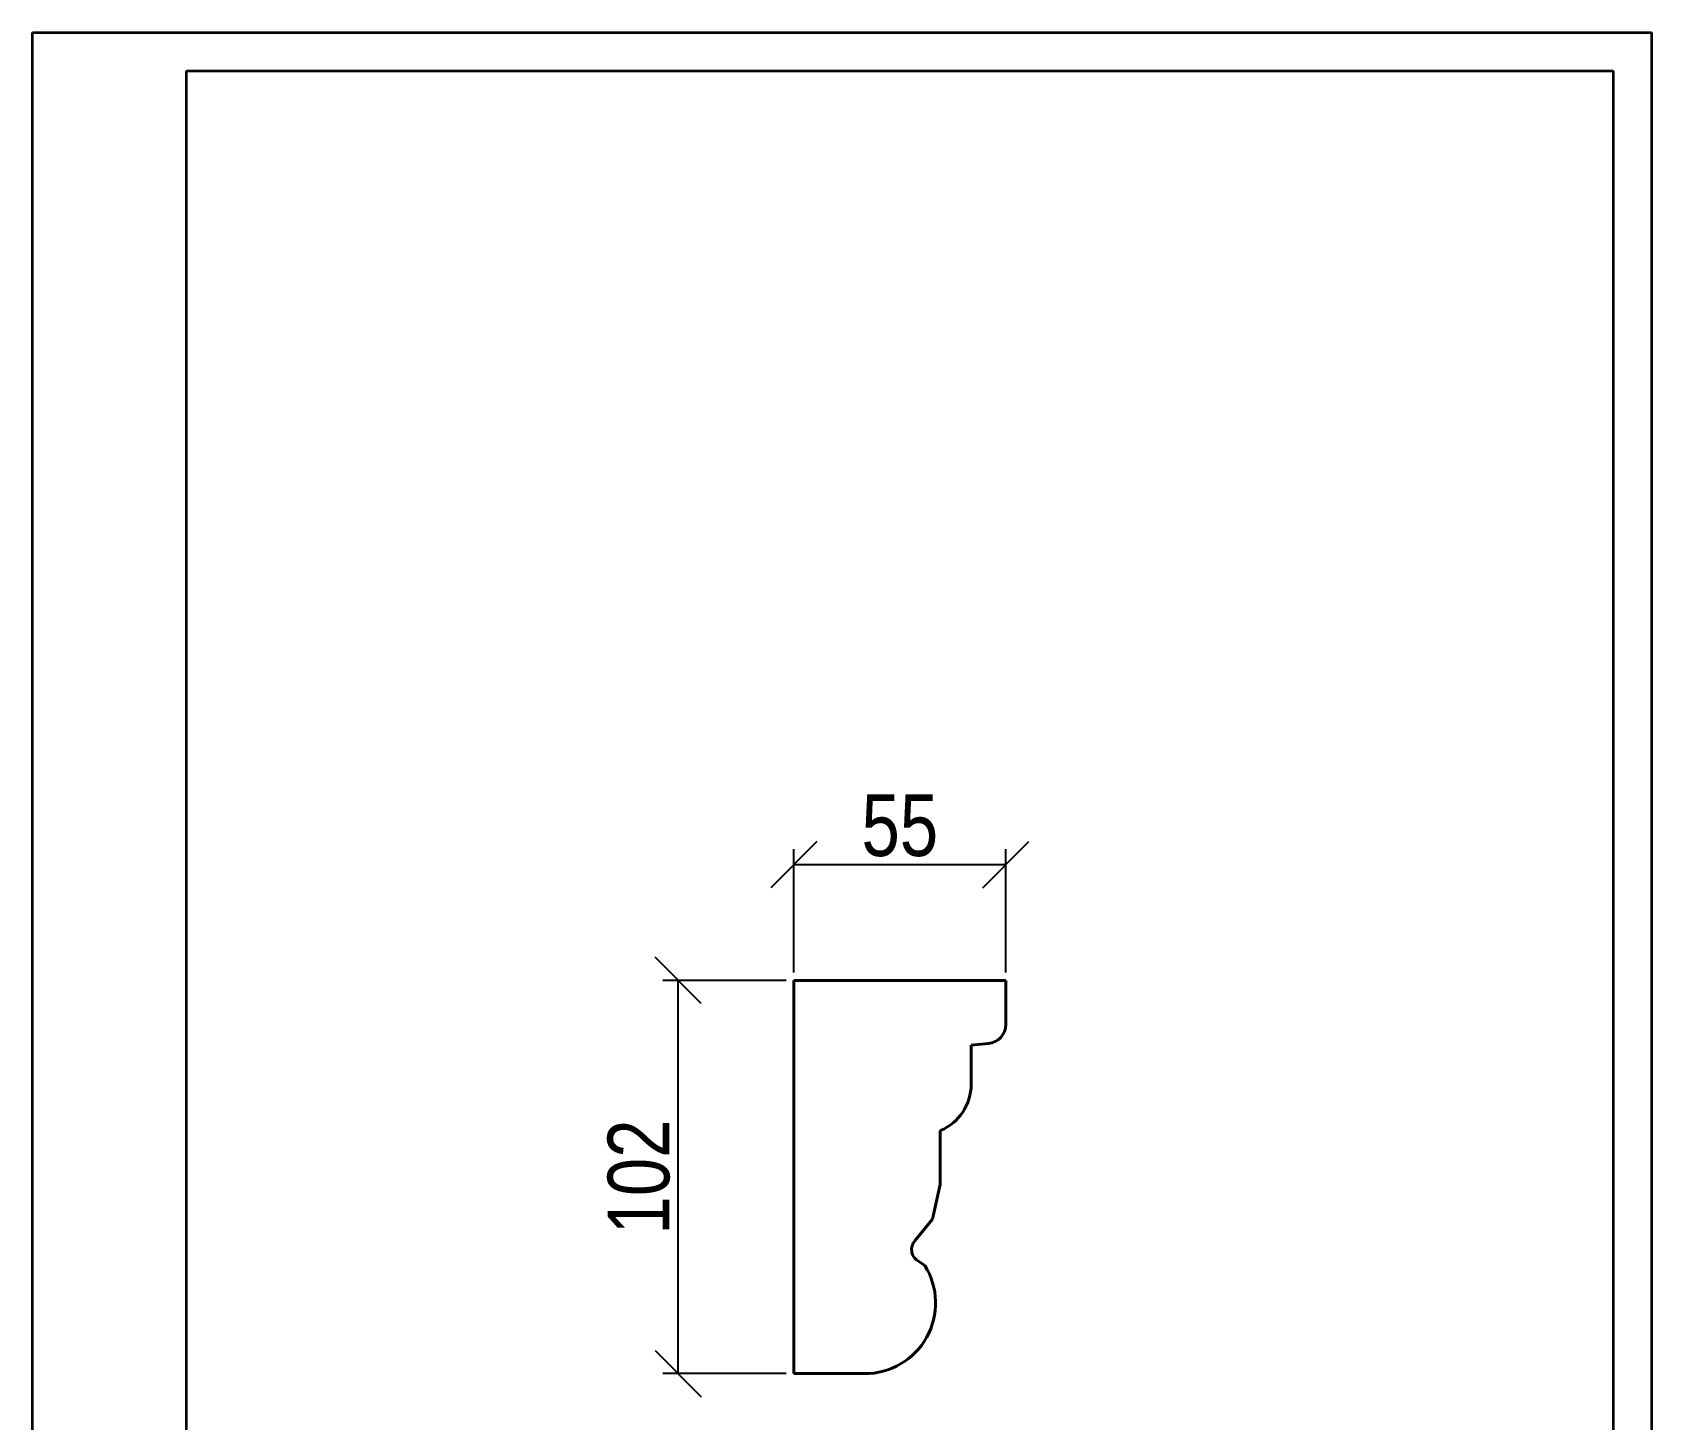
# Model space of a CAD drawing. Header units: millimetres. Extents: x 0 to 420, y 0 to 594.
# Drawn here: x 0 to 420, y 234 to 594 of the extents above; entities that cross this region are included whole.
import ezdxf

# ---------------------------------------------------------------- set-up
doc = ezdxf.new("R2010")
doc.units = ezdxf.units.MM
doc.layers.get('0').update_dxf_attribs({"lineweight": 35})
doc.layers.add('архио', color=252, linetype='Continuous', lineweight=40)
doc.layers.add('Размеры', color=5, linetype='Continuous', lineweight=9)
doc.styles.add('Размер', font='ARIAL.TTF', dxfattribs={"width": 0.8})
doc.dimstyles.new('M 1-1_h16_(M 1-4)', dxfattribs={"dimtxt": 16, "dimasz": 12, "dimexe": 4, "dimexo": 2, "dimgap": 2, "dimtad": 1, "dimdec": 0, "dimtxsty": 'Размер', "dimblk": 'OBLIQUE', "dimcen": 2.5, "dimadec": 0, "dimazin": 0, "dimtfac": 1, "dimtdec": 0, "dimtmove": 0, "dimatfit": 3, "dimfxl": 0, "dimarcsym": 0})

# ---------------------------------------------------------------- blocks, each defined once
blk = doc.blocks.new('A$C49AA496E')
for p, q in [((-5.684341886080801e-14, -2.788019628496841e-07), (-5.684341886080801e-14, 296.999999721198)), ((-5.684341886080801e-14, 296.999999721198), (210, 296.999999721198)), ((210, 296.999999721198), (210, -2.788019628496841e-07)), ((20, 4.999999721198037), (20, 291.999999721198)), ((20, 291.999999721198), (205, 291.9999997211971)), ((205, 291.999999721198), (205, 4.999999721198037))]:
    blk.add_line(p, q)
blk = doc.blocks.new('_Oblique')
at = {"color": 0, "linetype": 'ByBlock', "lineweight": -2}
blk.add_line((-0.5, -0.5), (0.5, 0.5), dxfattribs=at)
blk = doc.blocks.new('*D13')
at = {"layer": 'Defpoints', "color": 0}
for p in [(197.5000000000001, 378.0228707697861), (197.5000000000001, 348.0228707697861), (252.5000000000001, 348.0228707697861)]:
    blk.add_point(p, dxfattribs=at)
at = {"layer": 'Размеры', "color": 0, "lineweight": -2}
for p, q in [((197.5000000000001, 350.0228707697861), (197.5000000000001, 382.0228707697861)), ((252.5000000000001, 378.0228707697861), (197.5000000000001, 378.0228707697861)), ((252.5000000000001, 350.0228707697861), (252.5000000000001, 382.0228707697861))]:
    blk.add_line(p, q, dxfattribs=at)
at = {"layer": 'Размеры', "color": 0, "lineweight": -2, "xscale": 12, "yscale": 12, "zscale": 12, "rotation": 180}
blk.add_blockref('_Oblique', (197.5000000000001, 378.0228707697861), dxfattribs=at)
at = {"layer": 'Размеры', "color": 0, "lineweight": -2, "xscale": 12, "yscale": 12, "zscale": 12}
blk.add_blockref('_Oblique', (252.5000000000001, 378.0228707697861), dxfattribs=at)
at = {"layer": 'Размеры', "color": 0, "insert": (225.0000000000001, 388.1592964178079), "char_height": 16, "attachment_point": 5, "style": 'Размер'}
blk.add_mtext('55', dxfattribs=at)
blk = doc.blocks.new('*D14')
at = {"layer": 'Defpoints', "color": 0}
for p in [(167.5000000000001, 348.0228707697861), (197.5000000000001, 348.0228707697861), (197.5000000000001, 245.9771292302137)]:
    blk.add_point(p, dxfattribs=at)
at = {"layer": 'Размеры', "color": 0, "lineweight": -2}
for p, q in [((195.5000000000001, 348.0228707697861), (163.5000000000001, 348.0228707697861)), ((167.5, 245.9771292302137), (167.5000000000001, 348.0228707697861)), ((195.5000000000001, 245.9771292302137), (163.5, 245.9771292302137))]:
    blk.add_line(p, q, dxfattribs=at)
at = {"layer": 'Размеры', "color": 0, "lineweight": -2, "xscale": 12, "yscale": 12, "zscale": 12}
for p, rotation in [((167.5000000000001, 348.0228707697861), 90), ((167.5, 245.9771292302137), 270)]:
    blk.add_blockref('_Oblique', p, dxfattribs=dict(at, rotation=rotation))
at = {"layer": 'Размеры', "color": 0, "insert": (157.3308321964529, 296.9999999999998), "char_height": 16, "attachment_point": 5, "rotation": 90, "style": 'Размер'}
blk.add_mtext('102', dxfattribs=at)

msp = doc.modelspace()

# ---------------------------------------------------------------- linework, layer by layer
at = {"layer": 'архио'}
for p, q in [((197.5000000000001, 245.9771292302137), (197.5000000000001, 348.0228707697861)), ((197.5000000000001, 348.0228707697861), (252.5000000000001, 348.0228707697861)), ((252.5000000000001, 336.6045266398733), (252.5000000000001, 348.0228707697861)), ((247.9357787137383, 331.6235531494144), (243.5000000000005, 331.2354727980528)), ((243.5000000000005, 331.2354727980528), (243.5000000000001, 321.0228707697854)), ((235.5000000000019, 295.0228707697861), (235.5000000000019, 309.0228707697861)), ((233.5000000000019, 286.0228707697861), (235.5000000000019, 295.0228707697861)), ((228.8506815541837, 280.4436886348046), (233.5000000000019, 286.0228707697861)), ((231.5000000000019, 274.0228707697861), (229.5980053459862, 275.2908672057965)), ((197.5000000000001, 245.9771292302137), (215.8341338886485, 245.9771292302137))]:
    msp.add_line(p, q, dxfattribs=at)
for centre, radius, start, end in [((247.5000000000001, 336.6045266398733), 5, 274.9999999999998, 0), ((230.5000000000001, 321.0228707697859), 13, 292.6198649480337, 0), ((231.5394560327746, 278.2030432359788), 3.5, 140.1944289077415, 236.3099324740116), ((215.9202978423855, 264.3272112229697), 18.35028428574859, 269.7309660733355, 31.8950935105569)]:
    msp.add_arc(centre, radius, start, end, dxfattribs=at)

# ---------------------------------------------------------------- block references
at = {"xscale": 2, "yscale": 2, "zscale": 2}
msp.add_blockref('A$C49AA496E', (1.13686837721616e-13, 5.576039256993681e-07), dxfattribs=at)

# ---------------------------------------------------------------- dimensions: what is measured, and where the dimension line sits
at = {"layer": 'Размеры'}
dim = msp.add_linear_dim(base=(197.5000000000001, 378.0228707697861), p1=(252.5000000000001, 348.0228707697861), p2=(197.5000000000001, 348.0228707697861), dimstyle='M 1-1_h16_(M 1-4)', dxfattribs=at)
dim.commit()
dim.dimension.update_dxf_attribs({"geometry": '*D13', "text_midpoint": (225.0000000000001, 378.0228707697861), "dimtype": 160})
dim = msp.add_linear_dim(base=(167.5000000000001, 348.0228707697861), p1=(197.5000000000001, 245.9771292302137), p2=(197.5000000000001, 348.0228707697861), angle=90, dimstyle='M 1-1_h16_(M 1-4)', dxfattribs=at)
dim.commit()
dim.dimension.update_dxf_attribs({"geometry": '*D14', "text_midpoint": (167.5, 296.9999999999998), "dimtype": 160})

doc.saveas('drawing.dxf')
